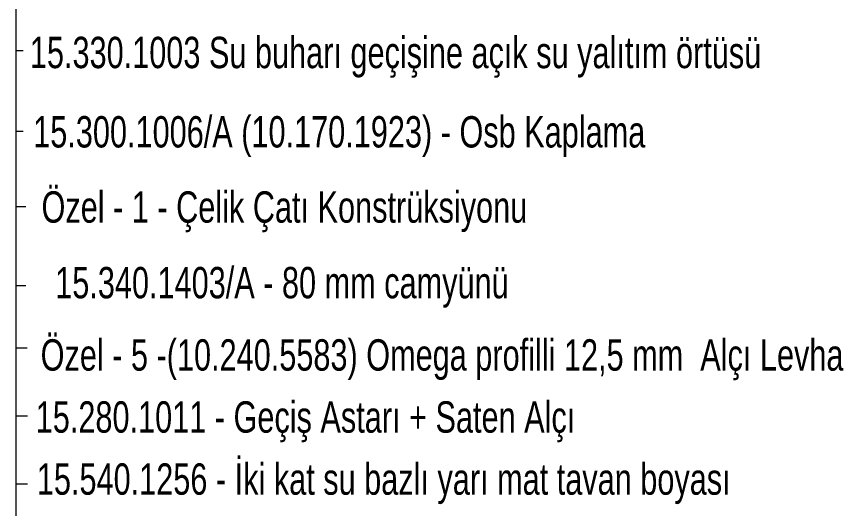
# Model space of a CAD drawing. Header units: centimetres. Extents: x -373760 to 14750, y -122502 to 29584.
# Drawn here: x -151950 to -146763, y -74719 to -71578 of the extents above; entities that cross this region are included whole.
import ezdxf
from ezdxf.enums import TextEntityAlignment as Align

# ---------------------------------------------------------------- set-up
doc = ezdxf.new("R2010")
doc.units = ezdxf.units.CM
for name, color, linetype, lineweight in [('-_Yazı_malzeme_DOSEME-Karo mozaik', 13, 'Continuous', 15), ('KOT', 3, 'Continuous', 13), ('ÖLÇÜ', 3, 'Continuous', 25)]:
    doc.layers.add(name, color=color, linetype=linetype, lineweight=lineweight)
doc.styles.add('ARC-01', font='arial.ttf')
doc.styles.add('ARıAL', font='arial.ttf')

# ---------------------------------------------------------------- blocks, each defined once
blk = doc.blocks.new('GFHGFHGFGFH')
at = {"layer": '-_Yazı_malzeme_DOSEME-Karo mozaik'}
for p, q in [((-133.88, 6.45), (-133.88, 434.73)), ((-132.1, 412.98), (-133.88, 412.98)), ((-132.1, 412.98), (-133.88, 412.98)), ((-132.1, 392.41), (-133.88, 392.41)), ((-132.1, 392.41), (-133.88, 392.41)), ((-131.45, 373.13), (-133.88, 373.13)), ((-131.45, 353.02), (-133.88, 353.02)), ((-131.07, 337.09), (-133.88, 337.09)), ((-130.99, 319.75), (-133.88, 319.75)), ((-130.99, 302.41), (-133.88, 302.41))]:
    blk.add_line(p, q, dxfattribs=at)
at = {"layer": '-_Yazı_malzeme_DOSEME-Karo mozaik', "style": 'ARC-01', "width": 0.7}
for s, p in [('15.330.1003 Su buharı geçişine açık su yalıtım örtüsü', (56.13, 408.53)), ('15.300.1006/A (10.170.1923) - Osb Kaplama', (26.55, 388.29)), ('Özel - 1 - Çelik Çatı Konstrüksiyonu', (-3.55, 369.11)), (' 15.340.1403/A - 80 mm camyünü', (-8.29, 349.81)), ('Özel - 5 -(10.240.5583) Omega profilli 12,5 mm  Alçı Levha', (77.11, 331.36)), ('15.280.1011 - Geçiş Astarı + Saten Alçı', (8.7, 315.53)), ('15.540.1256 - İki kat su bazlı yarı mat tavan boyası', (48.33, 299.7))]:
    blk.add_text(s, height=8, dxfattribs=at).set_placement(p, align=Align.RIGHT)
at = {"layer": 'KOT', "color": 7, "style": 'ARıAL', "width": 0.7}
for tag, p in [('+2.90', (-91.77, 171.32)), ('+2.10', (37.56, 94.93))]:
    blk.add_attdef(tag, text='', height=6.25, dxfattribs=at).set_placement(p, align=Align.BOTTOM_LEFT)

msp = doc.modelspace()

# ---------------------------------------------------------------- block references
at = {"layer": 'ÖLÇÜ', "xscale": 25, "yscale": 25, "zscale": 25}
msp.add_blockref('GFHGFHGFGFH', (-148602.83, -82122.32), dxfattribs=at)

doc.saveas('drawing.dxf')
